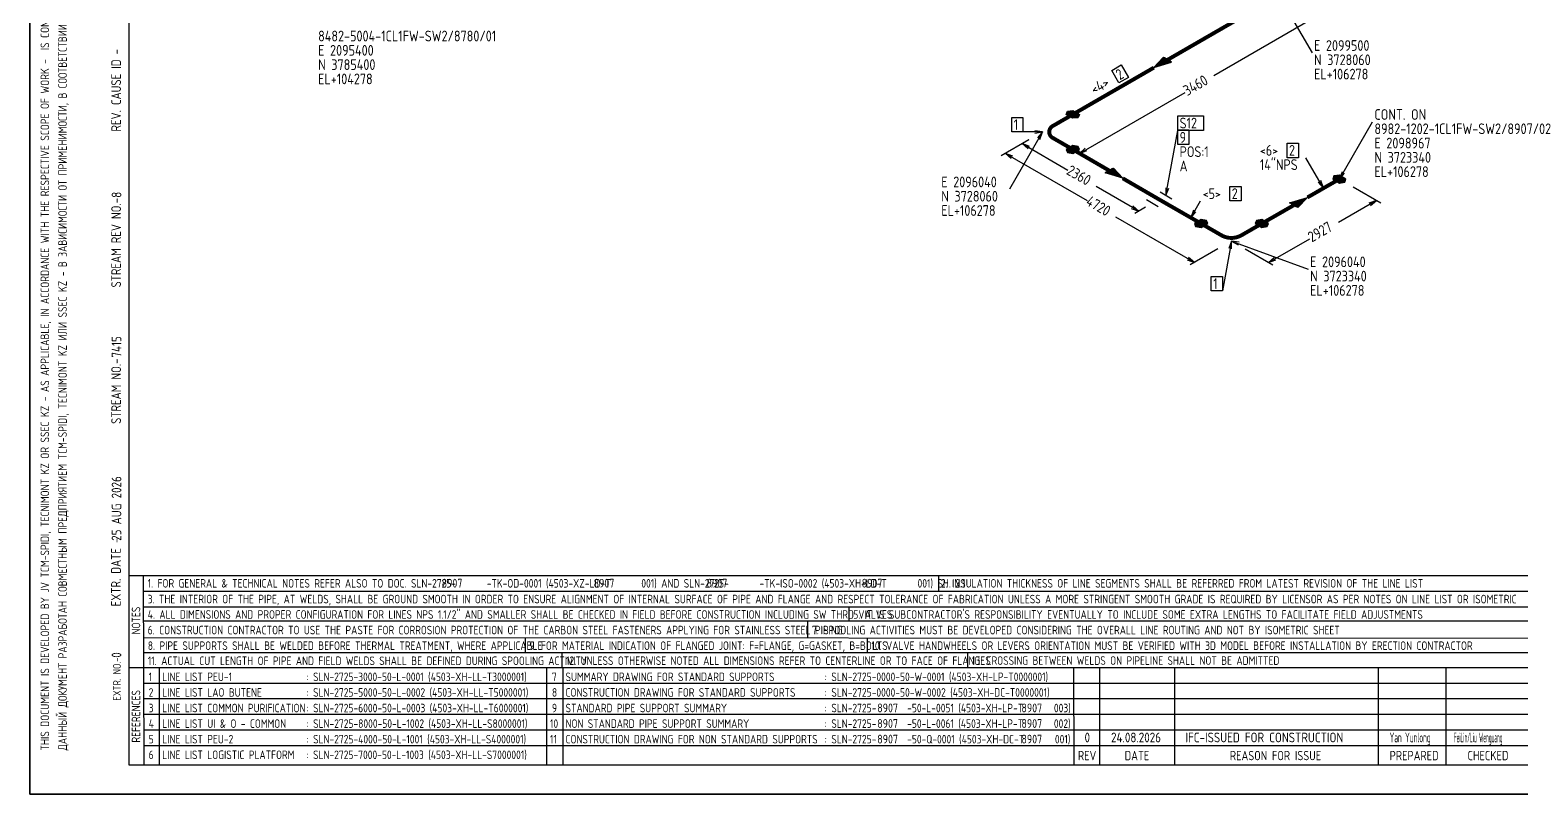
# Model space of a CAD drawing. Extents: x 0 to 594, y 0 to 420.
# Drawn here: x 0 to 382.8, y 0 to 196.1 of the extents above; entities that cross this region are included whole.
import ezdxf

# ---------------------------------------------------------------- set-up
doc = ezdxf.new("R2010")
doc.units = 0
doc.header["$MEASUREMENT"] = 0
doc.linetypes.add('BORDER_2012_SLN$0$8001.Solid', pattern=[0])
for name, color, linetype, lineweight in [('BORDER_2012_SLN$0$BG_01', 7, 'BORDER_2012_SLN$0$8001.Solid', 25), ('BORDER_2012_SLN$0$BG_02', 7, 'BORDER_2012_SLN$0$8001.Solid', 25), ('BORDER_2012_SLN$0$BG_Level_1', 7, 'BORDER_2012_SLN$0$8001.Solid', 25), ('BORDER_2012_SLN$0$Level_1', 7, 'BORDER_2012_SLN$0$8001.Solid', 25), ('BORDER_2012_SLN$0$Level_18', 7, 'BORDER_2012_SLN$0$8001.Solid', 25)]:
    doc.layers.add(name, color=color, linetype=linetype, lineweight=lineweight)
doc.layers.add('GT_1', color=7, linetype='Continuous')
doc.styles.add('BORDER_2012_SLN$0$GOST type A', font='GOST type A')
doc.styles.add('HTX1', font='')
doc.styles.get('HTX1').set_extended_font_data('GOST type A')

# ---------------------------------------------------------------- blocks, each defined once
blk = doc.blocks.new('BORDER_2012_SLN')
at = {"layer": 'BORDER_2012_SLN$0$BG_Level_1', "color": 7, "lineweight": -3}
for p, q in [((402.7, 56), (25.4, 56)), ((29.11, 56), (29.22, 7.5)), ((233.25, 56), (233.24, 52)), ((402.7, 52), (29.1, 52)), ((402.7, 47.99), (29.16, 48.01)), ((210.22, 48), (210.22, 44.42)), ((402.7, 44.41), (29.17, 44.42)), ((199.61, 44.42), (199.61, 40.02)), ((402.7, 39.96), (29.15, 40.07)), ((127.1, 40.04), (127.1, 36.23)), ((214.87, 40.02), (214.87, 36.23)), ((136.5, 36.23), (136.5, 32.43)), ((240.64, 36.23), (240.64, 32.43)), ((33.22, 32.43), (33.22, 7.59)), ((132.63, 32.43), (132.63, 7.6)), ((136.8, 32.43), (136.8, 7.59))]:
    blk.add_line(p, q, dxfattribs=at)
at = {"layer": 'BORDER_2012_SLN$0$Level_1', "color": 7, "lineweight": -3}
for p, q in [((25.4, 412.5), (25.4, 7.5)), ((402.7, 36.23), (29.15, 36.23)), ((402.7, 32.43), (25.4, 32.43)), ((267.9, 32.43), (267.91, 7.5)), ((274.59, 7.5), (274.59, 32.43)), ((293.91, 7.5), (293.91, 32.43)), ((346.11, 7.5), (346.11, 32.43)), ((363.55, 7.5), (363.55, 32.43)), ((402.7, 28.43), (29.17, 28.43)), ((402.7, 24.43), (29.18, 24.43)), ((402.7, 20.43), (29.19, 20.43)), ((402.7, 16.43), (29.2, 16.43)), ((402.7, 12.43), (29.2, 12.43)), ((25.4, 7.5), (588.6, 7.5))]:
    blk.add_line(p, q, dxfattribs=at)
at = {"layer": 'BORDER_2012_SLN$0$Level_18', "color": 7, "lineweight": -3, "flags": 128}
blk.add_lwpolyline([(0, 0), (0, 420), (594, 420), (594, 0)], close=True, dxfattribs=at)
at = {"color": 7, "char_height": 2.2, "attachment_point": 1, "style": 'BORDER_2012_SLN$0$GOST type A'}
for s, insert in [('{\\l\\fGOST type A|b0|i0;\\T1;1}', (30.5, 31.2)), ('{\\l\\fGOST type A|b0|i0;\\T1;: SLN-2725-3000-50-L-0001 (4503-XH-LL-T3000001)}', (71, 31.2)), ('{\\l\\fGOST type A|b0|i0;\\T1;7}', (134, 31.2)), ('{\\l\\fGOST type A|b0|i0;\\T1;SUMMARY DRAWING FOR STANDARD SUPPORTS}', (137.5, 31.2)), ('{\\l\\fGOST type A|b0|i0;\\T1;: SLN-2725-0000-50-W-0001 (4503-XH-LP-T0000001)}', (204, 31.2)), ('{\\l\\fGOST type A|b0|i0;\\T1;2}', (30.5, 27.2)), ('{\\l\\fGOST type A|b0|i0;\\T1;LINE LIST LAO BUTENE}', (34, 27.2)), ('{\\l\\fGOST type A|b0|i0;\\T1;: SLN-2725-5000-50-L-0002 (4503-XH-LL-T5000001)}', (71, 27.2)), ('{\\l\\fGOST type A|b0|i0;\\T1;8}', (134, 27.2)), ('{\\l\\fGOST type A|b0|i0;\\T1;CONSTRUCTION DRAWING FOR STANDARD SUPPORTS}', (137.5, 27.2)), ('{\\l\\fGOST type A|b0|i0;\\T1;: SLN-2725-0000-50-W-0002 (4503-XH-DC-T0000001)}', (204, 27.2)), ('{\\l\\fGOST type A|b0|i0;\\T1;3}', (30.5, 23.2)), ('{\\l\\fGOST type A|b0|i0;\\T1;LINE LIST COMMON PURIFICATION}', (34, 23.2)), ('{\\l\\fGOST type A|b0|i0;\\T1;: SLN-2725-6000-50-L-0003 (4503-XH-LL-T6000001)}', (71, 23.2)), ('{\\l\\fGOST type A|b0|i0;\\T1;9}', (134, 23.2)), ('{\\C256;STANDARD PIPE SUPPORT SUMMARY}', (137.5, 23.2)), ('{\\fGOST type A|b0|i0|c0|p34;: SLN-2725-       -50-L-0051 (4503-XH-LP-T       003)}', (204, 23.2)), ('{\\l\\fGOST type A|b0|i0;\\T1;4}', (30.5, 19.2)), ('{\\l\\fGOST type A|b0|i0;\\T1;LINE LIST UI & O - COMMON}', (34, 19.2)), ('{\\l\\fGOST type A|b0|i0;\\T1;: SLN-2725-8000-50-L-1002 (4503-XH-LL-S8000001)}', (71, 19.2)), ('{\\l\\fGOST type A|b0|i0;\\T1;10}', (133.5, 19.2)), ('{\\l\\fGOST type A|b0|i0;\\T1;NON STANDARD PIPE SUPPORT SUMMARY}', (137.5, 19.2)), ('{\\fGOST type A|b0|i0|c0|p34;: SLN-2725-       -50-L-0061 (4503-XH-LP-T       002)}', (204, 19.2)), ('{\\l\\fGOST type A|b0|i0;\\T1;: SLN-2725-4000-50-L-1001 (4503-XH-LL-S4000001)}', (71, 15.2)), ('{\\fGOST type A|b0|i0|c0|p34;: SLN-2725-       -50-Q-0001 (4503-XH-DC-T       001)}', (204, 15.2)), ('{\\l\\fGOST type A|b0|i0;\\T1;5}', (30.5, 15.2)), ('{\\l\\fGOST type A|b0|i0;\\T1;LINE LIST PEU-2}', (34, 15.2)), ('{\\l\\fGOST type A|b0|i0;\\T1;11}', (133.5, 15.2)), ('{\\C256;CONSTRUCTION DRAWING FOR NON STANDARD SUPPORTS}', (137.5, 15.2)), ('{\\l\\fGOST type A|b0|i0;\\T1;6}', (30.5, 11.2)), ('{\\l\\fGOST type A|b0|i0;\\T1;LINE LIST LOGISTIC PLATFORM}', (34, 11.2)), ('{\\l\\fGOST type A|b0|i0;\\T1;: SLN-2725-7000-50-L-1003 (4503-XH-LL-S7000001)}', (71, 11.2))]:
    blk.add_mtext(s, dxfattribs=dict(at, insert=insert))
at = {"layer": 'BORDER_2012_SLN$0$BG_01', "color": 7, "attachment_point": 1, "rotation": 90, "style": 'BORDER_2012_SLN$0$GOST type A'}
for s, insert, char_height in [('{\\fGOST type A|b0|i0|c134|p34;\\W1.01;ДАННЫЙ ДОКУМЕНТ РАЗРАБОТАН СОВМЕСТНЫМ ПРЕДПРИЯТИЕМ \\fGOST type A|b0|i0|c0|p34;TCM-SPIDI, TECNIMONT KZ \\fGOST type A|b0|i0|c134|p34;ИЛИ \\fGOST type A|b0|i0|c0|p34;SSEC KZ - \\fGOST type A|b0|i0|c134|p34;В ЗАВИСИМОСТИ ОТ ПРИМЕНИМОСТИ\\fGOST type A|b0|i0|c0|p34;, \\fGOST type A|b0|i0|c134|p34;В СООТВЕТСТВИИ С СООТВЕТСТВУЮЩЕЙ ОБЛАСТЬЮ РАБОТ\\fGOST type A|b0|i0|c0|p34;. \\fGOST type A|b0|i0|c134|p34;ЯВЛЯЕТСЯ КОНФИДЕНЦИАЛЬНЫМ И НЕ МОЖЕТ БЫТЬ ИСПОЛЬЗОВАН ДРУГИМИ ЛИЦАМИ ДЛЯ КАКИХ\\fGOST type A|b0|i0|c0|p34;-\\fGOST type A|b0|i0|c134|p34;ЛИБО ЦЕЛЕЙ\\fGOST type A|b0|i0|c0|p34;, \\fGOST type A|b0|i0|c134|p34;КРОМЕ ПРОЕКТА \\fGOST type A|b0|i0|c0|p34;SILLENO.}', (7.3, 11.21), 2.2), ('{\\l\\fGOST type A|b0|i0;\\T1;EXTR. DATE -}', (20.86, 48.18), 2.5), ('{\\l\\fGOST type A|b0|i0;\\T1;EXTR. NO.-}', (21.36, 24.02), 2)]:
    blk.add_mtext(s, dxfattribs=dict(at, insert=insert, char_height=char_height))
at = {"layer": 'BORDER_2012_SLN$0$BG_01', "color": 7, "insert": (2.76, 11.2), "char_height": 2.2, "attachment_point": 1, "rotation": 90, "line_spacing_factor": 1.090909, "style": 'BORDER_2012_SLN$0$GOST type A'}
blk.add_mtext('{\\fGOST type A|b0|i0|c0|p34;\\W1.01;THIS DOCUMENT IS DEVELOPED BY JV TCM-SPIDI, TECNIMONT KZ OR SSEC KZ - AS APPLICABLE, IN ACCORDANCE WITH THE RESPECTIVE SCOPE OF WORK -  IS CONFIDENTIAL AND CANNOT BE USED BY OTHERS FOR ANY PURPOSE OTHER THAN THE SILLENO PROJECT}', dxfattribs=at)
at = {"layer": 'BORDER_2012_SLN$0$BG_02', "color": 7, "char_height": 2.5, "attachment_point": 1, "rotation": 90, "style": 'BORDER_2012_SLN$0$GOST type A'}
for s, insert in [('{\\l\\fGOST type A|b0|i0;\\T1;REV. CAUSE ID - }', (20.9, 170)), ('{\\l\\fGOST type A|b0|i0;\\T1;STREAM REV NO.-}', (20.9, 130)), ('{\\l\\fGOST type A|b0|i0;\\T1;STREAM NO.-}', (20.9, 95))]:
    blk.add_mtext(s, dxfattribs=dict(at, insert=insert))
at = {"layer": 'BORDER_2012_SLN$0$BG_Level_1', "color": 7, "attachment_point": 1, "style": 'BORDER_2012_SLN$0$GOST type A'}
for s, insert, char_height in [('{\\fGOST type A|b0|i0|c0|p34;\\C256; 1. FOR GENERAL & TECHNICAL NOTES REFER ALSO TO DOC. SLN-2725-       -TK-OD-0001 (4503-XZ-LD-T       001) AND SLN-2725-       -TK-ISO-0002 (4503-XH-LD-T       001) SH. 2.1}', (29.11, 55.19), 2.2), ('{\\fGOST type A|b0|i0|c0|p34;\\C256;2. INSULATION THICKNESS OF LINE SEGMENTS SHALL BE REFERRED FROM LATEST REVISION OF THE LINE LIST}', (233.84, 55.19), 2.2), ('{\\fGOST type A|b0|i0|c0|p34;\\C256; 3. THE INTERIOR OF THE PIPE, AT WELDS, SHALL BE GROUND SMOOTH IN ORDER TO ENSURE ALIGNMENT OF INTERNAL SURFACE OF PIPE AND FLANGE AND RESPECT TOLERANCE OF FABRICATION UNLESS A MORE STRINGENT SMOOTH GRADE IS REQUIRED BY LICENSOR AS PER NOTES ON LINE LIST OR ISOMETRIC}', (29.12, 51.15), 2.2), ('{\\fGOST type A|b0|i0|c0|p34;\\C256; 4. ALL DIMENSIONS AND PROPER CONFIGURATION FOR LINES NPS 1.1/2" AND SMALLER SHALL BE CHECKED IN FIELD BEFORE CONSTRUCTION INCLUDING SW THRD VALVES}', (29.13, 47.2), 2.2), ("{\\C256; 5. IT IS SUBCONTRACTOR'S RESPONSIBILITY EVENTUALLY TO INCLUDE SOME EXTRA LENGTHS TO FACILITATE FIELD ADJUSTMENTS}", (210.22, 47.2), 2.2), ('{\\C256; 6. CONSTRUCTION CONTRACTOR TO USE THE PASTE FOR CORROSION PROTECTION OF THE CARBON STEEL FASTENERS APPLYING FOR STAINLESS STEEL PIPING}', (29.14, 43.2), 2.2), ('{\\C256; 7. SPOOLING ACTIVITIES MUST BE DEVELOPED CONSIDERING THE OVERALL LINE ROUTING AND NOT BY ISOMETRIC SHEET}', (199.61, 43.2), 2.2), ('{\\C256; 8. PIPE SUPPORTS SHALL BE WELDED BEFORE THERMAL TREATMENT, WHERE APPLICABLE}', (29.15, 39.2), 2.2), ('{\\C256; 9. FOR MATERIAL INDICATION OF FLANGED JOINT: F=FLANGE, G=GASKET, B=BOLTS}', (127.1, 39.2), 2.2), ('{\\C256; 10. VALVE HANDWHEELS OR LEVERS ORIENTATION MUST BE VERIFIED WITH 3D MODEL BEFORE INSTALLATION BY ERECTION CONTRACTOR}', (214.87, 39.2), 2.2), ('{\\C256; 11. ACTUAL CUT LENGTH OF PIPE AND FIELD WELDS SHALL BE DEFINED DURING SPOOLING ACTIVITY}', (29.16, 35.32), 2.2), ('{\\C256; 12. UNLESS OTHERWISE NOTED ALL DIMENSIONS REFER TO CENTERLINE OR TO FACE OF FLANGES}', (136.5, 35.35), 2.2), ('{\\C256; 13. CROSSING BETWEEN WELDS ON PIPELINE SHALL NOT BE ADMITTED}', (240.64, 35.38), 2.2), ('{\\l\\fGOST type A|b0|i0;\\T1;LINE LIST PEU-1}', (34, 31.2), 2.2), ('{\\l\\fGOST type A|b0|i0;\\T1;REV}', (269, 11.1), 2.4), ('{\\l\\fGOST type A|b0|i0;\\T1;DATE}', (281, 11.1), 2.4), ('{\\l\\fGOST type A|b0|i0;\\T1;REASON FOR ISSUE}', (308, 11.1), 2.4), ('{\\l\\fGOST type A|b0|i0;\\T1;PREPARED}', (349, 11.1), 2.4), ('{\\l\\fGOST type A|b0|i0;\\T1;CHECKED}', (369, 11.1), 2.4)]:
    blk.add_mtext(s, dxfattribs=dict(at, insert=insert, char_height=char_height))
at = {"layer": 'BORDER_2012_SLN$0$BG_Level_1', "color": 7, "char_height": 2.2, "attachment_point": 1, "rotation": 90, "style": 'BORDER_2012_SLN$0$GOST type A'}
for s, insert in [('{\\l\\fGOST type A|b0|i0;\\T1;NOTES}', (26.15, 40.99)), ('{\\l\\fGOST type A|b0|i0;\\T1;REFERENCES}', (26.15, 13.23))]:
    blk.add_mtext(s, dxfattribs=dict(at, insert=insert))

msp = doc.modelspace()

# ---------------------------------------------------------------- linework, layer by layer
at = {"layer": 'GT_1', "flags": 128}
for points in [[(0, 0), (594, 0), (594, 420), (0, 420), (0, 0)], [(320.6, 204.9), (329.1, 190.2)], [(330.1, 199.4), (303.9, 184.3)], [(292, 188.4), (290.9, 189), (288.5, 186.4), (293, 187.8), (291, 189), (288.9, 186.6), (292.9, 187.9), (291.2, 188.9), (289.2, 186.8), (292.8, 188), (291.3, 188.8), (289.6, 187), (292.6, 188), (291.4, 188.7), (289.9, 187.2), (292.5, 188.1), (291.6, 188.6), (290.2, 187.4), (292.3, 188.2), (291.7, 188.6), (290.5, 187.6), (292.2, 188.3), (291.9, 188.5), (290.9, 187.8), (292.1, 188.4), (292, 188.4), (288.5, 186.4)], [(277.7, 185.7), (280.1, 187.1), (282, 183.9), (279.5, 182.5), (277.7, 185.7)], [(269.4, 164.4), (296.5, 180)], [(252, 173.6), (254.9, 173.6), (254.9, 169.9), (252, 169.9), (252, 173.6)], [(266, 174.4), (266.3, 175.2), (267.7, 175.4), (269.4, 174.4), (269.1, 173.6), (267.7, 173.4), (266, 174.4)], [(266, 174.4), (269.4, 174.4)], [(266.075, 174.6), (269.06, 174.6)], [(266.15, 174.8), (268.72, 174.8)], [(266.225, 175), (268.38, 175)], [(266.3, 175.2), (268.04, 175.2)], [(266.34, 174.2), (269.325, 174.2)], [(266.68, 174), (269.25, 174)], [(267.02, 173.8), (269.175, 173.8)], [(267.36, 173.6), (269.1, 173.6)], [(294.6, 174), (301.2, 174), (301.2, 170.3), (294.6, 170.3), (294.6, 174)], [(336.1, 157.8), (344.6, 172.5)], [(259.9, 169.9), (251.4, 155.2)], [(259.9, 169.9), (254.9, 169.9)], [(257.9, 169.6), (259.9, 169.9), (257.9, 170.2)], [(259.2, 168), (259.9, 169.9), (258.6, 168.4)], [(291.6, 153.6), (294.6, 170.3)], [(294.6, 170.4), (297.5, 170.4), (297.5, 166.7), (294.6, 166.7), (294.6, 170.4)], [(256.4, 167.9), (249.3, 163.8)], [(256.4, 167.9), (253.7, 166.3)], [(256.6, 166.2), (254.7, 166.9), (256.2, 165.6)], [(254.7, 166.9), (266.4, 160.1)], [(263.4, 167.9), (270.5, 163.8)], [(269.4, 165.4), (269.1, 166.2), (267.7, 166.4), (266, 165.4), (266.3, 164.6), (267.7, 164.4), (269.4, 165.4)], [(266, 165.4), (269.4, 165.4)], [(266.075, 165.2), (269.06, 165.2)], [(266.15, 165), (268.72, 165)], [(266.225, 164.8), (268.38, 164.8)], [(266.3, 164.6), (268.04, 164.6)], [(266.34, 165.6), (269.325, 165.6)], [(266.68, 165.8), (269.25, 165.8)], [(267.02, 166), (269.175, 166)], [(267.36, 166.2), (269.1, 166.2)], [(270.9, 165.7), (269.4, 164.4), (271.3, 165.1)], [(322.7, 167), (325.6, 167), (325.6, 163.3), (322.7, 163.3), (322.7, 167)], [(252.3, 163.7), (250.4, 164.4), (251.9, 163.1)], [(250.4, 164.4), (271.4, 152.3)], [(332, 155.5), (327.5, 163.3)], [(277, 160), (278.1, 160.6), (280.5, 158), (276, 159.4), (278, 160.6), (280.1, 158.2), (276.1, 159.5), (277.8, 160.5), (279.8, 158.4), (276.2, 159.6), (277.7, 160.4), (279.4, 158.6), (276.4, 159.6), (277.6, 160.3), (279.1, 158.8), (276.5, 159.7), (277.4, 160.2), (278.8, 159), (276.7, 159.8), (277.3, 160.2), (278.5, 159.2), (276.8, 159.9), (277.1, 160.1), (278.1, 159.4), (276.9, 160), (277, 160), (280.5, 158)], [(330.7, 157), (332, 155.5), (331.3, 157.4)], [(336.1, 158.8), (334.7, 158.6), (334.4, 157.8), (336.1, 156.8), (337.5, 157), (337.8, 157.8), (336.1, 158.8)], [(334.4, 157.8), (337.8, 157.8)], [(334.475, 158), (337.46, 158)], [(334.55, 158.2), (337.12, 158.2)], [(334.625, 158.4), (336.78, 158.4)], [(334.7, 158.6), (336.44, 158.6)], [(334.74, 157.6), (337.725, 157.6)], [(335.08, 157.4), (337.65, 157.4)], [(335.42, 157.2), (337.575, 157.2)], [(335.76, 157), (337.5, 157)], [(336.8, 159.7), (336.1, 157.8), (337.4, 159.3)], [(284.6, 149.6), (273.7, 155.9)], [(290.1, 154.5), (293.1, 152.7)], [(291.6, 155.6), (291.6, 153.6), (292.3, 155.5)], [(308, 155.9), (310.9, 155.9), (310.9, 152.2), (308, 152.2), (308, 155.9)], [(339.6, 155.8), (346.7, 151.7)], [(282.7, 150.3), (284.6, 149.6), (283.1, 150.9)], [(286.3, 150.6), (283.6, 149)], [(289.6, 150.7), (286.6, 152.5)], [(298, 147.9), (300.5, 152.2)], [(298.7, 149.8), (298, 147.9), (299.3, 149.4)], [(324.4, 151.1), (323.3, 151.7), (327.9, 153.1), (325.4, 150.5), (323.4, 151.7), (327.5, 152.9), (325.3, 150.6), (323.6, 151.6), (327.2, 152.7), (325.2, 150.7), (323.7, 151.5), (326.8, 152.5), (325, 150.7), (323.8, 151.4), (326.5, 152.3), (324.9, 150.8), (324, 151.3), (326.2, 152.1), (324.7, 150.9), (324.1, 151.3), (325.9, 152), (324.6, 151), (324.3, 151.2), (325.5, 151.8), (324.5, 151.1), (324.4, 151.1), (327.9, 153.1)], [(345.6, 152.3), (335.9, 146.7)], [(344.1, 151), (345.6, 152.3), (343.7, 151.6)], [(298.9, 136.4), (278.7, 148)], [(302.3, 146.4), (302, 147.2), (300.6, 147.4), (298.9, 146.4), (299.2, 145.6), (300.6, 145.4), (302.3, 146.4)], [(298.9, 146.4), (302.3, 146.4)], [(298.975, 146.2), (301.96, 146.2)], [(299.05, 146), (301.62, 146)], [(299.125, 145.8), (301.28, 145.8)], [(299.2, 145.6), (300.94, 145.6)], [(299.24, 146.6), (302.225, 146.6)], [(299.58, 146.8), (302.15, 146.8)], [(299.92, 147), (302.075, 147)], [(300.26, 147.2), (302, 147.2)], [(316.2, 147.4), (314.8, 147.2), (314.5, 146.4), (316.2, 145.4), (317.6, 145.6), (317.9, 146.4), (316.2, 147.4)], [(314.5, 146.4), (317.9, 146.4)], [(314.575, 146.6), (317.56, 146.6)], [(314.65, 146.8), (317.22, 146.8)], [(314.725, 147), (316.88, 147)], [(314.8, 147.2), (316.54, 147.2)], [(314.84, 146.2), (317.825, 146.2)], [(315.18, 146), (317.75, 146)], [(315.52, 145.8), (317.675, 145.8)], [(315.86, 145.6), (317.6, 145.6)], [(308.4, 141.9), (306.1, 129.1)], [(308.4, 139.9), (308.4, 141.9), (307.7, 140)], [(310.4, 141.6), (308.4, 141.9), (310.1, 140.9)], [(308.4, 141.9), (328.1, 134.7)], [(317.9, 136.4), (328.5, 142.5)], [(304.9, 139.9), (297.8, 135.8)], [(311.9, 139.9), (319, 135.8)], [(297, 137.1), (298.9, 136.4), (297.4, 137.7)], [(319.4, 137.7), (317.9, 136.4), (319.8, 137.1)], [(303.2, 132.8), (306.1, 132.8), (306.1, 129.1), (303.2, 129.1), (303.2, 132.8)]]:
    msp.add_lwpolyline(points, dxfattribs=at)
at = {"layer": 'GT_1', "const_width": 1, "flags": 128}
for points in [[(312.8, 200.4), (292, 188.4)], [(288.5, 186.4), (267.7, 174.4)], [(267.7, 174.4), (262.5, 171.4)], [(262.5, 168.4), (267.7, 165.4)], [(267.7, 165.4), (277, 160)], [(280.5, 158), (289.8, 152.6)], [(327.9, 153.1), (336.1, 157.8)], [(289.8, 152.6), (300.6, 146.4)], [(316.2, 146.4), (324.4, 151.1)], [(300.6, 146.4), (305.8, 143.4)], [(311, 143.4), (316.2, 146.4)]]:
    msp.add_lwpolyline(points, dxfattribs=at)
for points in [[(262.5, 171.4, 0.57736), (262.5, 168.4)], [(305.8, 143.4, 0.267941), (311, 143.4)]]:
    msp.add_lwpolyline(points, format="xyb", dxfattribs=at)

# ---------------------------------------------------------------- block references
at = {"linetype": 'Continuous'}
msp.add_blockref('BORDER_2012_SLN', (0, 0), dxfattribs=at)

# ---------------------------------------------------------------- texts
at = {"layer": 'GT_1', "style": 'HTX1'}
for s, height, width, p in [('8482-5004-1CL1FW-SW2/8780/01', 2.75, 1.02, (74, 193.133)), ('E 2095400', 2.75, 1.02, (74, 189.467)), ('E 2099500', 2.75, 1.02, (329.6, 190.7)), ('N 3785400', 2.75, 1.02, (74, 185.8)), ('N 3728060', 2.75, 1.02, (329.6, 187.033)), ('EL+104278', 2.75, 1.02, (74, 182.133)), ('EL+106278', 2.75, 1.02, (329.6, 183.367)), ('1', 2.75, 1.02, (252.514, 170.4)), ('S12', 2.75, 1.02, (295.1, 170.8)), ('CONT. ON', 2.75, 1.02, (345.1, 173)), ('9', 2.75, 1.02, (295.1, 167.133)), ('8982-1202-1CL1FW-SW2/8907/02', 2.75, 1.02, (345.1, 169.333)), ('E 2098967', 2.75, 1.02, (345.1, 165.667)), ('POS:1', 2.75, 1.02, (295.1, 163.467)), ('<6>', 2.75, 1.02, (315.686, 163.8)), ('2', 2.75, 1.02, (323.166, 163.8)), ('N 3723340', 2.75, 1.02, (345.1, 162)), ('A', 2.75, 1.02, (295.1, 159.8)), ('14"NPS', 2.75, 1.02, (315.686, 160.133)), ('EL+106278', 2.75, 1.02, (345.1, 158.333)), ('E 2096040', 2.75, 1.02, (233.929, 155.7)), ('N 3728060', 2.75, 1.02, (233.929, 152.033)), ('<5>', 2.75, 1.02, (301, 152.7)), ('2', 2.75, 1.02, (308.48, 152.7)), ('EL+106278', 2.75, 1.02, (233.929, 148.367)), ('E 2096040', 2.75, 1.02, (328.6, 135.2)), ('N 3723340', 2.75, 1.02, (328.6, 131.533)), ('1', 2.75, 1.02, (303.714, 129.6)), ('EL+106278', 2.75, 1.02, (328.6, 127.867)), ('8907', 2.25, 1.02, (105.7, 53)), ('8907', 2.25, 1.02, (144.7, 53)), ('8907', 2.25, 1.02, (173.7, 53)), ('8907', 2.25, 1.02, (213.5, 53)), ('8907', 2.25, 1.02, (217.5, 21)), ('8907', 2.25, 1.02, (254.5, 21)), ('8907', 2.25, 1.02, (217.5, 17)), ('8907', 2.25, 1.02, (254.5, 17)), ('0', 2.5, 1.02, (270.7, 13.3)), ('0', 2.5, 1.02, (270.7, 13.3)), ('24.08.2026', 2.5, 1.02, (277.5, 13.3)), ('24.08.2026', 2.5, 1.02, (277.5, 13.3)), ('IFC-ISSUED FOR CONSTRUCTION', 2.5, 1.02, (296.6, 13.3)), ('IFC-ISSUED FOR CONSTRUCTION', 2.5, 1.02, (296.6, 13.3)), ('Yan Yunlong', 2.5, 0.55, (349, 13.3)), ('Yan Yunlong', 2.5, 0.55, (349, 13.3)), ('FeiLin/Liu Wenguang', 2.5, 0.4, (365.5, 13.3)), ('FeiLin/Liu Wenguang', 2.5, 0.4, (365.5, 13.3)), ('8907', 2.25, 1.02, (217.5, 13)), ('8907', 2.25, 1.02, (254.5, 13))]:
    msp.add_text(s, height=height, dxfattribs=dict(at, width=width)).set_placement(p)
at = {"layer": 'GT_1', "style": 'HTX1', "width": 1.02}
for s, height, rotation, p in [('2', 2.75, 30, (279.72, 183.125)), ('3460', 2.75, 30, (297.06, 179.062)), ('<4>', 2.75, 30, (273.242, 179.385)), ('2360', 2.75, 330, (265.838, 159.183)), ('8', 2.5, 90, (23.5, 153)), ('4720', 2.75, 330, (270.808, 151.333)), ('2927', 2.75, 30, (329.06, 141.512)), ('7415', 2.5, 90, (23.5, 112)), ('25 AUG 2026', 2.5, 90, (23.5, 65)), ('0', 2.5, 90, (23.5, 35))]:
    msp.add_text(s, height=height, rotation=rotation, dxfattribs=at).set_placement(p)

doc.saveas('drawing.dxf')
